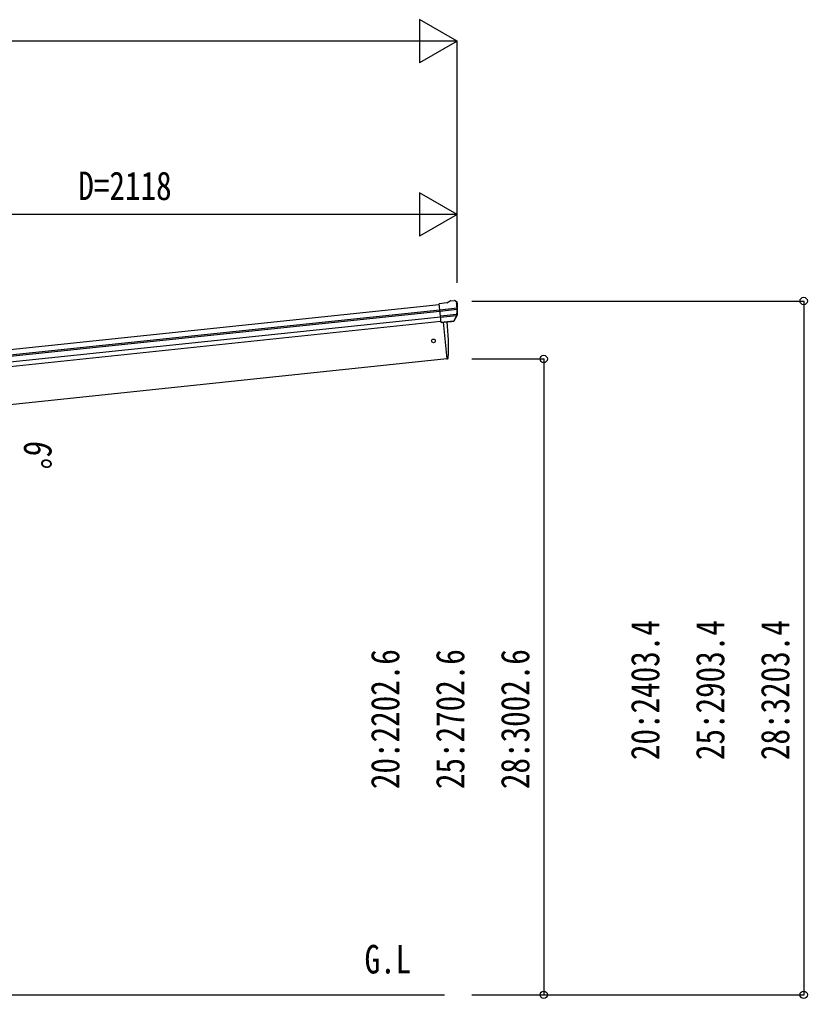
# Model space of a CAD drawing. Units: millimetres, scale not verified. Extents: x -12615 to 12615, y -8911 to 8915.
# Drawn here: x -5978 to -3251, y -4223 to -832 of the extents above; entities that cross this region are included whole.
import ezdxf
from ezdxf.enums import TextEntityAlignment as Align

# ---------------------------------------------------------------- set-up
doc = ezdxf.new("R2010")
doc.units = ezdxf.units.MM
doc.header["$LTSCALE"] = 50
for name, color, linetype in [('0-2_USER1', 3, 'Continuous'), ('0-5_YKK_13', 4, 'Continuous'), ('0-6_YKK_A1', 4, 'Continuous'), ('0-7_YKK_D', 6, 'Continuous')]:
    doc.layers.add(name, color=color, linetype=linetype)
doc.styles.add('ＭＳ ゴシック', font='')
doc.styles.get('ＭＳ ゴシック').set_extended_font_data('MS Gothic')

msp = doc.modelspace()

# ---------------------------------------------------------------- linework, layer by layer
at = {"layer": '0-5_YKK_13'}
for p, q in [((-4499.28, -1813.32), (-4525.81, -1816.11)), ((-4519.02, -1880.66), (-4525.81, -1816.11)), ((-4523.65, -1836.64), (-4463.91, -1830.36)), ((-4472.97, -1804.52), (-4472.97, -1804.52)), ((-4469.3, -1805.61), (-4469.3, -1805.61)), ((-4469.3, -1805.61), (-4464.98, -1809.11)), ((-4464.98, -1809.11), (-4464.12, -1809.8)), ((-4462.73, -1813.5), (-4463.04, -1811.65)), ((-4463.43, -1836.23), (-4523.03, -1842.49)), ((-4464.27, -1852.98), (-4521.3, -1858.98)), ((-4465.66, -1857.64), (-4520.83, -1863.44)), ((-4474.22, -1874.22), (-4464.77, -1855.92)), ((-4473.16, -1874.65), (-4463.04, -1856.39)), ((-4475.67, -1875.88), (-4519.05, -1880.44)), ((-4519.02, -1880.66), (-4509.08, -1879.62)), ((-4512.14, -1879.94), (-4498.75, -2007.33)), ((-4509.08, -1879.62), (-4508.8, -1879.68)), ((-4508.8, -1879.68), (-4483.47, -1877.02)), ((-4483.47, -1877.02), (-4483.22, -1876.9)), ((-4483.22, -1876.9), (-4475.53, -1876.09)), ((-4498.75, -2007.33), (-4496.7, -2007.04))]:
    msp.add_line(p, q, dxfattribs=at)
for points in [[(-4499.28, -1813.32), (-4487.69, -1806.35), (-4487.68, -1806.35)], [(-4486.45, -1805.94), (-4486.45, -1805.94), (-4472.97, -1804.52)]]:
    msp.add_lwpolyline(points, dxfattribs=at)
msp.add_circle((-4545.54, -1944.78), 6.5, dxfattribs=at)
for centre, radius, start, end in [((-4486.14, -1808.92), 3, 96.02369, 120.97631), ((-4472.45, -1809.5), 5, 51.04426, 95.95574), ((-4656.29, -1835.15), 192.44, 1.4271, 6.57578), ((-4418.64, -1828.25), 45.32, 182.67122, 185.64518), ((-4663.63, -1834.62), 202, 354.13916, 6), ((-4467.43, -1854.54), 3, 332.69111, 354.20009), ((-4663.63, -1834.62), 200.2, 354.20009, 359.53883), ((-4463.24, -1837.57), 1.35, 95.1605, 97.91927), ((-4460.64, -1836.01), 2.74, 179.02151, 184.43412), ((-4465.67, -1854.94), 3, 331, 354.13916), ((-5393.35, -1967.12), 900, 357.63919, 5.64986), ((-4475.78, -1873.2), 2.99, 285.2717, 331.00739), ((-4497.11, -2004.07), 3, 278, 357.63919)]:
    msp.add_arc(centre, radius, start, end, dxfattribs=at)
for centre, major_axis, ratio, start_param, end_param in [((-4464.99, -1813.11), (-0.87, 5.91), 0.020485, 0.671432, 1.5691306), ((-4470.39, -1808.59), (5.88, -1.31), 0.24881, 0.460585, 0.4641038), ((-4466.01, -1812.14), (-2.34, 1.9), 0.995767, 3.9859716, 4.712389), ((-4661.32, -1856.56), (-20.92, 199.05), 0.994373, 4.7113789, 4.7277536), ((-4475.98, -1872.9), (-0.11, 3), 0.642905, 3.2459383, 4.203928), ((-4475.85, -1873.1), (1.66, -2.51), 0.997631, 5.8041905, 5.8929484), ((-4475.92, -1872.99), (3.53, -2.11), 0.650902, 5.2561448, 5.3289554), ((-4473.55, -1872.64), (1.08, 3.13), 0.040856, 2.1135035, 2.1416249)]:
    msp.add_ellipse(centre, major_axis=major_axis, ratio=ratio, start_param=start_param, end_param=end_param, dxfattribs=at)
at = {"layer": '0-6_YKK_A1'}
for p, q in [((-6521.68, -2027.9), (-4525.6, -1818.1)), ((-6519.7, -2046.79), (-4523.61, -1836.99)), ((-6519.27, -2050.97), (-4523.17, -1841.17)), ((-6517.17, -2070.83), (-4521.08, -1861.03)), ((-4519.33, -1877.77), (-6515.41, -2087.57)), ((-4512.14, -1879.94), (-4498.75, -2007.33)), ((-4498.75, -2007.33), (-6426.09, -2209.9)), ((-6426.09, -4209.9), (-4507.15, -4209.9))]:
    msp.add_line(p, q, dxfattribs=at)
at = {"layer": '0-7_YKK_D'}
for p, q in [((-4463.71, -906.5), (-4593.61, -831.5)), ((-4593.61, -831.5), (-4593.61, -981.5)), ((-4613.71, -906.5), (-8566.18, -906.5)), ((-4463.71, -906.5), (-4723.51, -906.5)), ((-4463.71, -906.5), (-4593.61, -981.5)), ((-4463.71, -1743.78), (-4463.71, -905.5)), ((-4463.71, -1506.5), (-4593.61, -1431.5)), ((-4593.61, -1431.5), (-4593.61, -1581.5)), ((-4613.71, -1506.5), (-6432.09, -1506.5)), ((-4463.71, -1506.5), (-4723.51, -1506.5)), ((-4463.71, -1506.5), (-4593.61, -1581.5)), ((-4463.71, -1700.75), (-4463.71, -1505.5)), ((-4412.87, -1806.5), (-3262.71, -1806.5)), ((-3263.71, -1806.5), (-3263.71, -4209.9)), ((-4412.87, -2007.33), (-4162.71, -2007.33)), ((-4163.71, -2007.33), (-4163.71, -4209.9)), ((-4412.87, -4209.9), (-4162.71, -4209.9)), ((-4412.87, -4209.9), (-3262.71, -4209.9))]:
    msp.add_line(p, q, dxfattribs=at)
for centre in [(-3263.71, -1806.5), (-4163.71, -2007.33), (-4163.71, -4209.9), (-3263.71, -4209.9)]:
    msp.add_circle(centre, 12.75, dxfattribs=at)

# ---------------------------------------------------------------- texts
at = {"layer": '0-2_USER1', "style": 'ＭＳ ゴシック', "width": 0.8}
msp.add_text('G.L', height=98.97, dxfattribs=at).set_placement((-4784, -4165.9), align=Align.BOTTOM_LEFT)
at = {"layer": '0-7_YKK_D', "style": 'ＭＳ ゴシック', "width": 0.8}
msp.add_text('D=2118', height=98.97, dxfattribs=at).set_placement((-5774.9, -1486.5), align=Align.BOTTOM_LEFT)
for s, rotation, p in [('6°', 263.086, (-5988.8, -2283.07)), ('20:2403.4', 90, (-3733.71, -3397)), ('25:2903.4', 90, (-3508.71, -3397)), ('28:3203.4', 90, (-3283.71, -3397)), ('20:2202.6', 90, (-4633.71, -3497.41)), ('25:2702.6', 90, (-4408.71, -3497.41)), ('28:3002.6', 90, (-4183.71, -3497.41))]:
    msp.add_text(s, height=98.97, rotation=rotation, dxfattribs=at).set_placement(p, align=Align.BOTTOM_LEFT)

doc.saveas('drawing.dxf')
